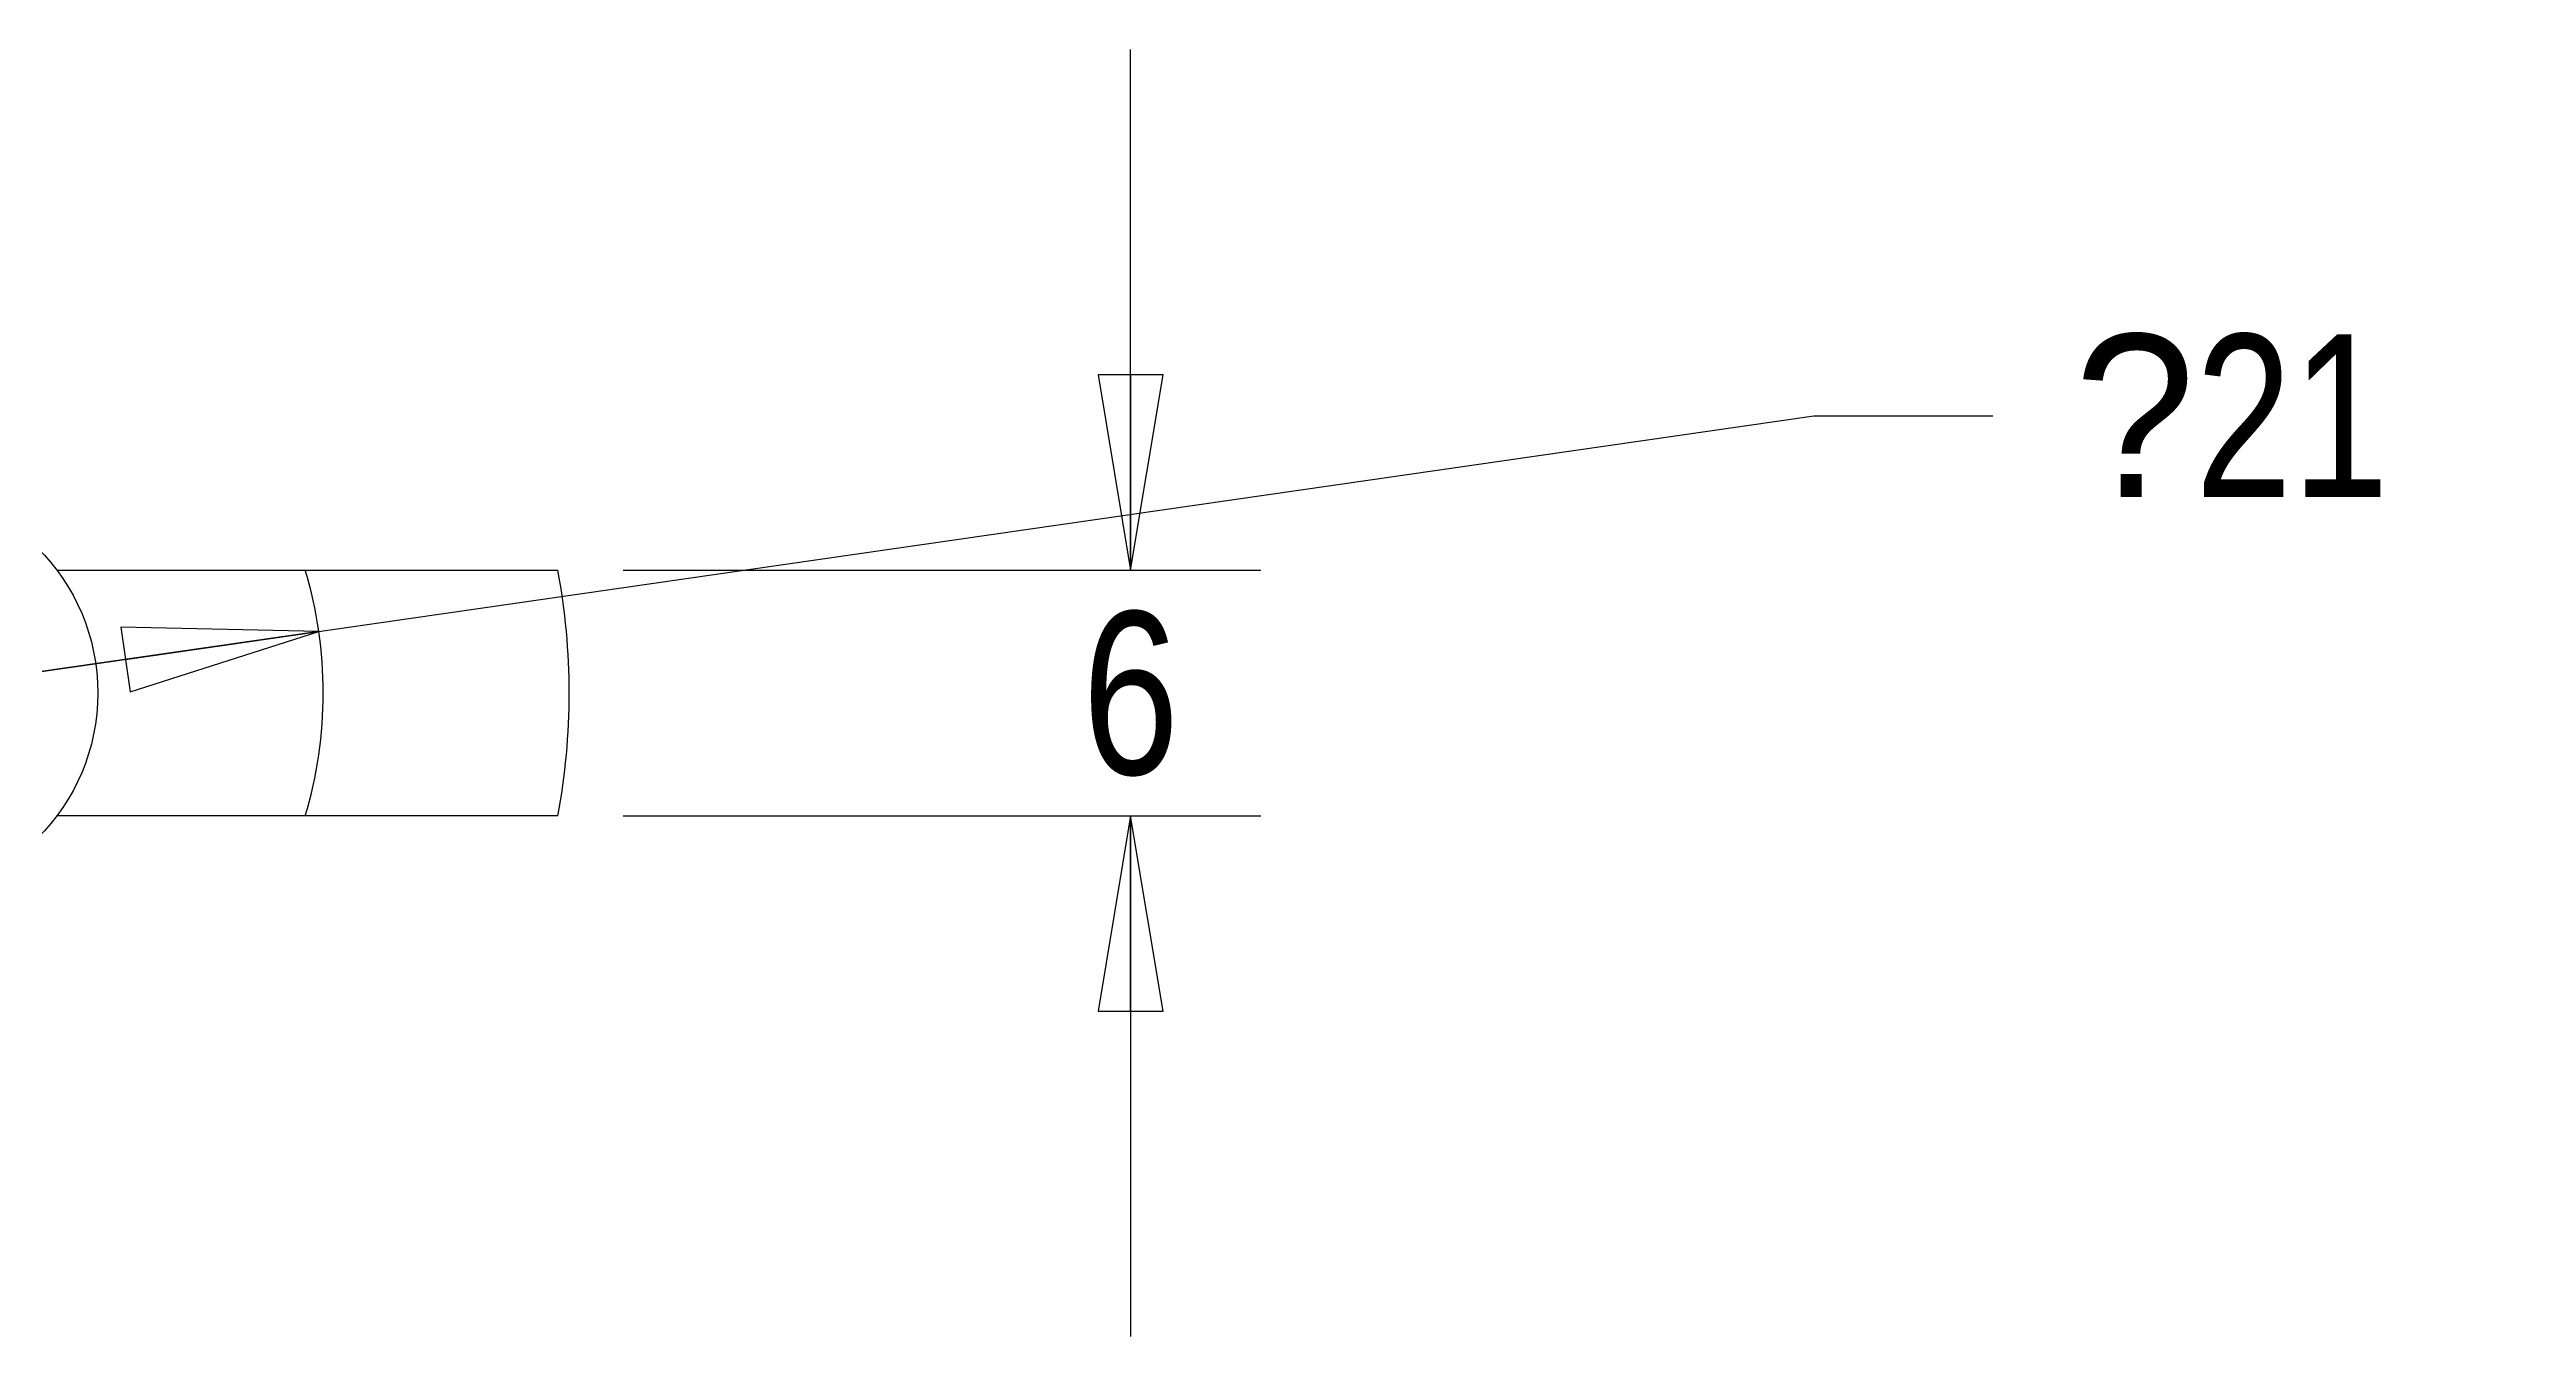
# Model space of a CAD drawing. Header units: millimetres. Extents: x 0 to 297, y 0 to 210.
# Drawn here: x 80.1 to 140.5, y 65.8 to 97.2 of the extents above; entities that cross this region are included whole.
import ezdxf

# ---------------------------------------------------------------- set-up
doc = ezdxf.new("R2010")
doc.units = ezdxf.units.MM
doc.header["$LTSCALE"] = 0.64311
doc.header["$MEASUREMENT"] = 0
doc.layers.get('0').update_dxf_attribs({"linetype": 'CONTINUOUS'})
doc.styles.get("Standard").update_dxf_attribs({"font": 'txt', "width": 0.8})
doc.styles.add('TEXTSTYLE_2', font='symbol_asme.ttf')
doc.dimstyles.new('DIMSTYLE_1', dxfattribs={"dimtxt": 0.15625, "dimasz": 0.1875, "dimexe": 0.125, "dimexo": 0.625, "dimgap": 0.078125, "dimtad": 1, "dimzin": 4, "dimtxsty": 'STANDARD', "dimblk": 'CLOSED', "dimblk1": 'CLOSED', "dimblk2": 'CLOSED', "dimcen": 2.5, "dimazin": 1, "dimtfac": 1, "dimtmove": 0, "dimatfit": 3, "dimldrblk": 'CLOSED', "dimtzin": 4})
doc.dimstyles.new('DIMSTYLE_2', dxfattribs={"dimtxt": 0.15625, "dimasz": 0.1875, "dimexe": 0.125, "dimexo": 0.625, "dimtad": 1, "dimzin": 4, "dimtxsty": 'STANDARD', "dimblk": 'CLOSED', "dimblk1": 'CLOSED', "dimblk2": 'CLOSED', "dimcen": 2.5, "dimazin": 1, "dimtfac": 1, "dimtmove": 0, "dimatfit": 2, "dimldrblk": 'CLOSED', "dimtzin": 4})

# ---------------------------------------------------------------- blocks, each defined once
blk = doc.blocks.new('_CLOSED')
at = {"color": 0, "linetype": 'ByBlock'}
for p, q in [((0, 0), (-1, 0.167)), ((-1, 0.167), (-1, -0.167)), ((-1, -0.167), (0, 0)), ((-1, 0), (0, 0))]:
    blk.add_line(p, q, dxfattribs=at)
blk = doc.blocks.new('*D7')
at = {"color": 2, "linetype": 'Continuous', "transparency": 16777216}
for p, q in [((106.475, 84.497), (106.475, 97.197)), ((94.092, 84.497), (109.65, 84.497)), ((94.092, 78.497), (109.65, 78.497)), ((106.475, 78.497), (106.475, 65.797))]:
    blk.add_line(p, q, dxfattribs=at)
at = {"color": 2, "linetype": 'Continuous', "transparency": 16777216, "xscale": 4.762499999999999, "yscale": 4.762499999999999, "zscale": 4.762499999999999}
for p, rotation in [((106.475, 84.497), -90.00000000000001), ((106.475, 78.497), 90)]:
    blk.add_blockref('_CLOSED', p, dxfattribs=dict(at, rotation=rotation))
at = {"color": 2, "linetype": 'Continuous', "transparency": 16777216, "insert": (106.475, 83.481), "char_height": 3.969, "width": 3.175, "attachment_point": 2, "line_spacing_factor": 0.9}
blk.add_mtext('6', dxfattribs=at)
blk = doc.blocks.new('*D9')
at = {"color": 2, "linetype": 'Continuous', "transparency": 16777216}
for p, q in [((76.279, 81.497), (123.145, 88.262)), ((123.145, 88.262), (127.51, 88.262)), ((86.671, 82.997), (76.279, 81.497)), ((65.887, 79.997), (76.279, 81.497))]:
    blk.add_line(p, q, dxfattribs=at)
at = {"color": 2, "linetype": 'Continuous', "transparency": 16777216, "xscale": 4.762499999999999, "yscale": 4.762499999999999, "zscale": 4.762499999999999}
for p, rotation in [((86.671, 82.997), 8.214061570399998), ((65.887, 79.997), -171.78593842960004)]:
    blk.add_blockref('_CLOSED', p, dxfattribs=dict(at, rotation=rotation))
at = {"color": 2, "linetype": 'Continuous', "transparency": 16777216, "insert": (129.495, 90.247), "char_height": 3.96875, "width": 11.03109, "attachment_point": 1, "line_spacing_factor": 0.9, "style": 'TEXTSTYLE_2'}
blk.add_mtext('?\\ftxt;{\\W0.8;21}', dxfattribs=at)

msp = doc.modelspace()

# ---------------------------------------------------------------- linework, layer by layer
at = {"color": 7, "linetype": 'Continuous'}
for p, q in [((80.279, 84.497), (92.504, 84.497)), ((92.504, 78.497), (80.279, 78.497))]:
    msp.add_line(p, q, dxfattribs=at)
msp.add_circle((76.279, 81.497), 5, dxfattribs=at)
for radius, start, end in [(10.5, -16.60155, 16.60155), (16.5, -10.47568, 10.47568)]:
    msp.add_arc((76.279, 81.497), radius, start, end, dxfattribs=at)

# ---------------------------------------------------------------- dimensions: what is measured, and where the dimension line sits
at = {"color": 2, "linetype": 'Continuous'}
dim = msp.add_linear_dim(base=(106.475, 84.497), p1=(92.504, 78.497), p2=(92.504, 84.497), angle=90, dimstyle='DIMSTYLE_1', dxfattribs=at)
dim.commit()
dim.dimension.update_dxf_attribs({"geometry": '*D7', "text_midpoint": (106.475, 81.497), "dimtype": 160})
dim = msp.add_diameter_dim_2p(p1=(86.671, 82.997), p2=(65.887, 79.997), text='{\\fSymbol_ASME;\\W1.0;?}<>', dimstyle='DIMSTYLE_2', dxfattribs=at)
dim.commit()
dim.dimension.update_dxf_attribs({"geometry": '*D9', "text_midpoint": (135.01, 88.262), "dimtype": 163})

doc.saveas('drawing.dxf')
